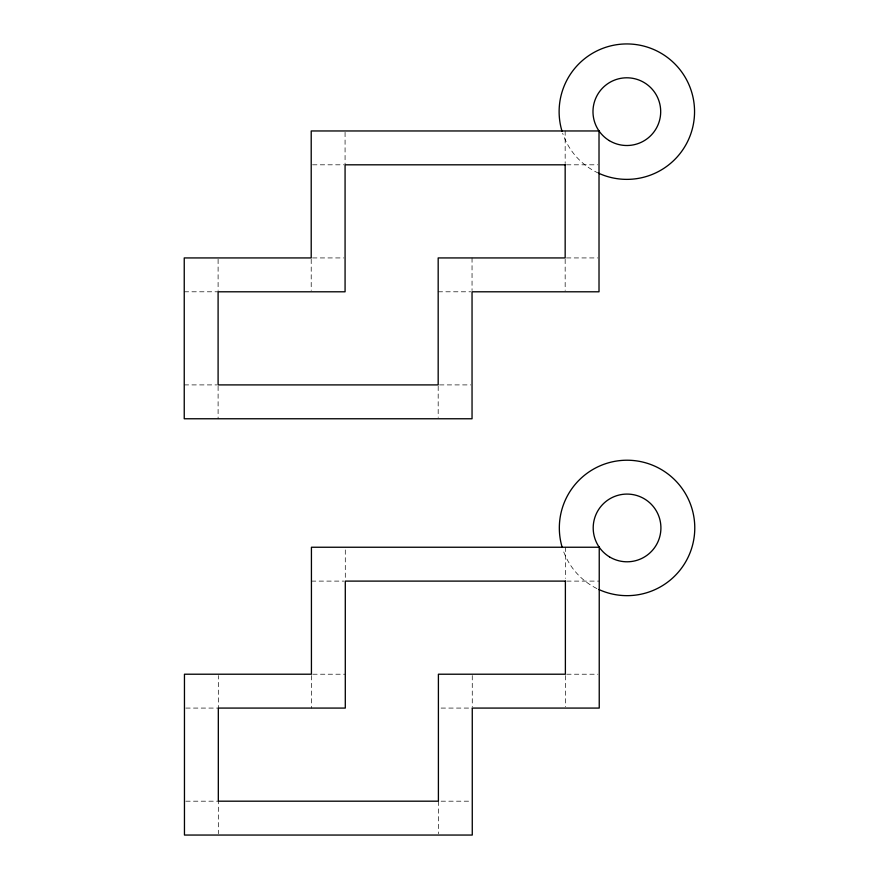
<?xml version="1.0" encoding="UTF-8"?>
<svg xmlns="http://www.w3.org/2000/svg" width="879" height="879" viewBox="0 0 879 879"><rect width="100%" height="100%" fill="white"/><g stroke="black" fill="none" stroke-linecap="round" stroke-linejoin="round"><path stroke-width="0.66" stroke-dasharray="4.39 3.3" d="M312.572 164.812L343.722 164.812M566.515 164.812L597.665 164.812M312.572 257.932L343.722 257.932M566.515 257.932L597.665 257.932M184.238 291.795L218.102 291.795M438.181 291.795L470.694 291.795M184.238 384.903L216.739 384.903M439.544 384.903L470.694 384.903M311.43 581.107L343.942 581.107M566.735 581.107L599.236 581.107M312.781 674.215L345.293 674.215M566.735 674.215L597.885 674.215M185.81 708.078L218.322 708.078L218.322 675.566M441.115 708.078L472.265 708.078M185.81 801.187L218.322 801.187L218.322 833.699M441.115 801.187L470.913 801.187M565.384 547.243L565.384 578.393M565.384 675.566L565.384 706.727M565.164 130.96L565.164 163.461M565.164 259.283L565.164 290.433M472.265 675.566L472.265 706.727M472.045 257.932L472.045 290.433M438.401 801.187L438.401 833.699M438.181 386.255L438.181 417.415M345.293 549.946L345.293 578.393M345.073 132.311L345.073 164.812M311.43 675.566L311.43 708.078M311.21 259.283L311.21 290.433M218.102 259.283L218.102 290.433M218.102 386.255L218.102 418.767M596.896 588.578A67.716 67.716 0 0 1 562.857 549.485M598.599 173.207A67.716 67.716 0 0 1 562.637 133.201"/><path stroke-width="1.32" d="M562.208 547.463A67.716 67.716 0 0 1 623.563 460.31A67.716 67.716 0 0 1 693.564 540.684A67.716 67.716 0 0 1 598.819 589.49M562 131.18A67.716 67.716 0 0 1 623.343 44.027A67.716 67.716 0 0 1 693.344 124.389A67.716 67.716 0 0 1 598.599 173.207M599.017 130.96L311.21 130.96L311.21 257.932L184.238 257.932L184.238 418.767L472.045 418.767L472.045 291.795L599.017 291.795L599.017 130.96M565.164 164.812L345.073 164.812L345.073 291.795L218.102 291.795L218.102 384.903L438.181 384.903L438.181 257.932L565.164 257.932L565.164 164.812M599.236 547.243L311.43 547.243L311.43 674.215L184.458 674.215L184.458 835.05L472.265 835.05L472.265 708.078L599.236 708.078L599.236 547.243M565.384 581.107L345.293 581.107L345.293 708.078L218.322 708.078L218.322 801.187L438.401 801.187L438.401 674.215L565.384 674.215L565.384 581.107M609.499 556.89A33.863 33.863 0 0 0 660.909 528.675A33.863 33.863 0 0 0 610.773 498.25A33.863 33.863 0 0 0 609.499 556.89M609.279 140.607A33.863 33.863 0 0 0 660.689 112.391A33.863 33.863 0 0 0 610.553 81.967A33.863 33.863 0 0 0 609.279 140.607"/></g></svg>
